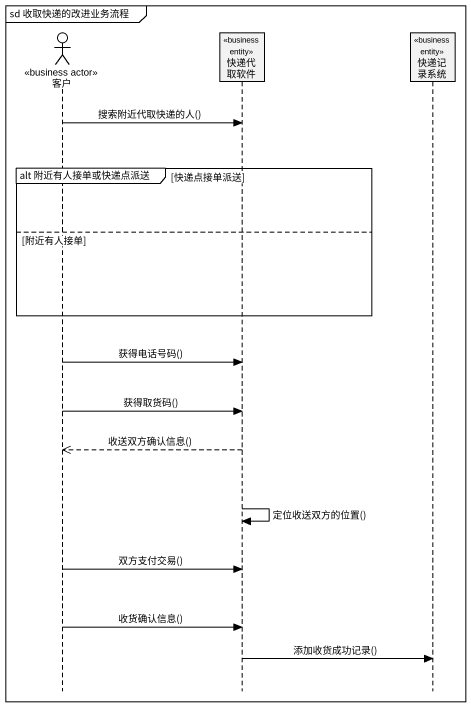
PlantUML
@startuml
mainframe sd 收取快递的改进业务流程
hide footbox
actor 客户 <<business actor>>
participant 快递代取软件 <<business entity>>
participant 快递记录系统 <<business entity>>

客户 -> 快递代取软件 : 搜索附近代取快递的人()
group alt 附近有人接单或快递点派送 [快递点接单派送]
else 附近有人接单
end
客户 -> 快递代取软件 : 获得电话号码()
客户 -> 快递代取软件 : 获得取货码()
快递代取软件 -->> 客户 : 收送双方确认信息()
快递代取软件 -> 快递代取软件 : 定位收送双方的位置()
客户 -> 快递代取软件 : 双方支付交易()
客户 -> 快递代取软件 : 收货确认信息()
快递代取软件 -> 快递记录系统 : 添加收货成功记录()
@enduml
